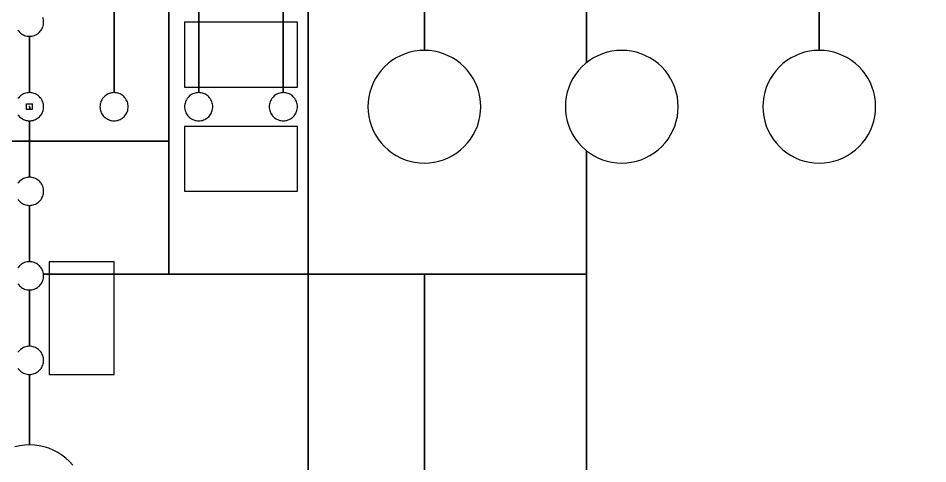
# Model space of a CAD drawing. Extents: x -52 to 52, y -50 to 50.
# Drawn here: x -40.764 to -40.4415, y 4.0483 to 4.2064 of the extents above; entities that cross this region are included whole.
import ezdxf

# ---------------------------------------------------------------- set-up
doc = ezdxf.new("R2010")
doc.units = 0
for name, color, linetype in [('helperLayer', 6, 'CONTINUOUS'), ('largegap', 4, 'CONTINUOUS'), ('smallgap', 3, 'CONTINUOUS')]:
    doc.layers.add(name, color=color, linetype=linetype)

# ---------------------------------------------------------------- blocks, each defined once
blk = doc.blocks.new('Markers')
at = {"layer": 'largegap', "linetype": 'CONTINUOUS'}
for points in [[(-40.705, 4.172), (-40.665, 4.172), (-40.665, 4.195), (-40.705, 4.195), (-40.705, 4.172)], [(-40.705, 4.172), (-40.665, 4.172), (-40.665, 4.195), (-40.705, 4.195), (-40.705, 4.172)], [(-40.761, 4.164), (-40.761, 4.165), (-40.761, 4.166), (-40.76, 4.166), (-40.759, 4.166), (-40.759, 4.165), (-40.759, 4.164), (-40.7599, 4.164), (-40.7599, 4.1649), (-40.7599, 4.1651), (-40.7601, 4.1651), (-40.7601, 4.1649), (-40.7599, 4.1649), (-40.7599, 4.164), (-40.76, 4.164), (-40.761, 4.164)], [(-40.761, 4.164), (-40.761, 4.165), (-40.761, 4.166), (-40.76, 4.166), (-40.759, 4.166), (-40.759, 4.165), (-40.759, 4.164), (-40.7599, 4.164), (-40.7599, 4.1649), (-40.7599, 4.1651), (-40.7601, 4.1651), (-40.7601, 4.1649), (-40.7599, 4.1649), (-40.7599, 4.164), (-40.76, 4.164), (-40.761, 4.164)], [(-40.705, 4.135), (-40.665, 4.135), (-40.665, 4.158), (-40.705, 4.158), (-40.705, 4.135)], [(-40.705, 4.135), (-40.665, 4.135), (-40.665, 4.158), (-40.705, 4.158), (-40.705, 4.135)], [(-40.753, 4.07), (-40.73, 4.07), (-40.73, 4.11), (-40.753, 4.11), (-40.753, 4.07)], [(-40.753, 4.07), (-40.73, 4.07), (-40.73, 4.11), (-40.753, 4.11), (-40.753, 4.07)]]:
    blk.add_lwpolyline(points, close=True, dxfattribs=at)
at = {"layer": 'smallgap', "linetype": 'CONTINUOUS'}
for points in [[(-40.764096, 4.192133), (-40.76383, 4.191787), (-40.763536, 4.191465), (-40.763214, 4.191171), (-40.762868, 4.190905), (-40.7625, 4.190671), (-40.762113, 4.190469), (-40.76171, 4.190303), (-40.761294, 4.190171), (-40.760868, 4.190077), (-40.760436, 4.19002), (-40.76, 4.190001), (-40.76, 4.170001), (-40.760436, 4.169982), (-40.760868, 4.169925), (-40.761294, 4.169831), (-40.76171, 4.169699), (-40.762113, 4.169533), (-40.7625, 4.169331), (-40.762868, 4.169097), (-40.763214, 4.168831), (-40.763536, 4.168537), (-40.76383, 4.168215), (-40.764096, 4.167869)], [(-40.764096, 4.162133), (-40.76383, 4.161787), (-40.763536, 4.161465), (-40.763214, 4.161171), (-40.762868, 4.160905), (-40.7625, 4.160671), (-40.762113, 4.160469), (-40.76171, 4.160303), (-40.761294, 4.160171), (-40.760868, 4.160077), (-40.760436, 4.16002), (-40.76, 4.160001), (-40.76, 4.152814), (-40.809375, 4.152814)], [(-40.710625, 4.200001), (-40.710625, 4.152814), (-40.76, 4.152814), (-40.76, 4.160001), (-40.759564, 4.16002), (-40.759132, 4.160077), (-40.758706, 4.160171), (-40.75829, 4.160303), (-40.757887, 4.160469), (-40.7575, 4.160671), (-40.757132, 4.160905), (-40.756786, 4.161171), (-40.756464, 4.161465), (-40.75617, 4.161787), (-40.755904, 4.162133), (-40.75567, 4.162501), (-40.755468, 4.162888), (-40.755302, 4.163291), (-40.75517, 4.163707), (-40.755076, 4.164133), (-40.755019, 4.164565), (-40.755, 4.165001), (-40.755019, 4.165437), (-40.755076, 4.165869), (-40.75517, 4.166295), (-40.755302, 4.166711), (-40.755468, 4.167114), (-40.75567, 4.167501), (-40.755904, 4.167869), (-40.75617, 4.168215), (-40.756464, 4.168537), (-40.756786, 4.168831), (-40.757132, 4.169097), (-40.7575, 4.169331), (-40.757887, 4.169533), (-40.75829, 4.169699), (-40.758706, 4.169831), (-40.759132, 4.169925), (-40.759564, 4.169982), (-40.76, 4.170001), (-40.76, 4.190001), (-40.759564, 4.19002), (-40.759132, 4.190077), (-40.758706, 4.190171), (-40.75829, 4.190303), (-40.757887, 4.190469), (-40.7575, 4.190671), (-40.757132, 4.190905), (-40.756786, 4.191171), (-40.756464, 4.191465), (-40.75617, 4.191787), (-40.755904, 4.192133), (-40.75567, 4.192501), (-40.755468, 4.192888), (-40.755302, 4.193291), (-40.75517, 4.193707), (-40.755076, 4.194133), (-40.755019, 4.194565), (-40.755, 4.195001), (-40.755019, 4.195437), (-40.755076, 4.195869), (-40.75517, 4.196295), (-40.755302, 4.196711)], [(-40.73, 4.200001), (-40.73, 4.170001), (-40.730436, 4.169982), (-40.730868, 4.169925), (-40.731294, 4.169831), (-40.73171, 4.169699), (-40.732113, 4.169533), (-40.7325, 4.169331), (-40.732868, 4.169097), (-40.733214, 4.168831), (-40.733536, 4.168537), (-40.73383, 4.168215), (-40.734096, 4.167869), (-40.73433, 4.167501), (-40.734532, 4.167114), (-40.734698, 4.166711), (-40.73483, 4.166295), (-40.734924, 4.165869), (-40.734981, 4.165437), (-40.735, 4.165001), (-40.734981, 4.164565), (-40.734924, 4.164133), (-40.73483, 4.163707), (-40.734698, 4.163291), (-40.734532, 4.162888), (-40.73433, 4.162501), (-40.734096, 4.162133), (-40.73383, 4.161787), (-40.733536, 4.161465), (-40.733214, 4.161171), (-40.732868, 4.160905), (-40.7325, 4.160671), (-40.732113, 4.160469), (-40.73171, 4.160303), (-40.731294, 4.160171), (-40.730868, 4.160077), (-40.730436, 4.16002), (-40.73, 4.160001), (-40.729564, 4.16002), (-40.729132, 4.160077), (-40.728706, 4.160171), (-40.72829, 4.160303), (-40.727887, 4.160469), (-40.7275, 4.160671), (-40.727132, 4.160905), (-40.726786, 4.161171), (-40.726464, 4.161465), (-40.72617, 4.161787), (-40.725904, 4.162133), (-40.72567, 4.162501), (-40.725468, 4.162888), (-40.725302, 4.163291), (-40.72517, 4.163707), (-40.725076, 4.164133), (-40.725019, 4.164565), (-40.725, 4.165001), (-40.725019, 4.165437), (-40.725076, 4.165869), (-40.72517, 4.166295), (-40.725302, 4.166711), (-40.725468, 4.167114), (-40.72567, 4.167501), (-40.725904, 4.167869), (-40.72617, 4.168215), (-40.726464, 4.168537), (-40.726786, 4.168831), (-40.727132, 4.169097), (-40.7275, 4.169331), (-40.727887, 4.169533), (-40.72829, 4.169699), (-40.728706, 4.169831), (-40.729132, 4.169925), (-40.729564, 4.169982), (-40.73, 4.170001), (-40.73, 4.170001), (-40.73, 4.200001)], [(-40.66125, 4.200001), (-40.66125, 4.105626), (-40.710625, 4.105626), (-40.710625, 4.200001)], [(-40.7, 4.200001), (-40.7, 4.170001), (-40.700436, 4.169982), (-40.700868, 4.169925), (-40.701294, 4.169831), (-40.70171, 4.169699), (-40.702113, 4.169533), (-40.7025, 4.169331), (-40.702868, 4.169097), (-40.703214, 4.168831), (-40.703536, 4.168537), (-40.70383, 4.168215), (-40.704096, 4.167869), (-40.70433, 4.167501), (-40.704532, 4.167114), (-40.704698, 4.166711), (-40.70483, 4.166295), (-40.704924, 4.165869), (-40.704981, 4.165437), (-40.705, 4.165001), (-40.704981, 4.164565), (-40.704924, 4.164133), (-40.70483, 4.163707), (-40.704698, 4.163291), (-40.704532, 4.162888), (-40.70433, 4.162501), (-40.704096, 4.162133), (-40.70383, 4.161787), (-40.703536, 4.161465), (-40.703214, 4.161171), (-40.702868, 4.160905), (-40.7025, 4.160671), (-40.702113, 4.160469), (-40.70171, 4.160303), (-40.701294, 4.160171), (-40.700868, 4.160077), (-40.700436, 4.16002), (-40.7, 4.160001), (-40.699564, 4.16002), (-40.699132, 4.160077), (-40.698706, 4.160171), (-40.69829, 4.160303), (-40.697887, 4.160469), (-40.6975, 4.160671), (-40.697132, 4.160905), (-40.696786, 4.161171), (-40.696464, 4.161465), (-40.69617, 4.161787), (-40.695904, 4.162133), (-40.69567, 4.162501), (-40.695468, 4.162888), (-40.695302, 4.163291), (-40.69517, 4.163707), (-40.695076, 4.164133), (-40.695019, 4.164565), (-40.695, 4.165001), (-40.695019, 4.165437), (-40.695076, 4.165869), (-40.69517, 4.166295), (-40.695302, 4.166711), (-40.695468, 4.167114), (-40.69567, 4.167501), (-40.695904, 4.167869), (-40.69617, 4.168215), (-40.696464, 4.168537), (-40.696786, 4.168831), (-40.697132, 4.169097), (-40.6975, 4.169331), (-40.697887, 4.169533), (-40.69829, 4.169699), (-40.698706, 4.169831), (-40.699132, 4.169925), (-40.699564, 4.169982), (-40.7, 4.170001), (-40.7, 4.200001)], [(-40.67, 4.200001), (-40.67, 4.170001), (-40.670436, 4.169982), (-40.670868, 4.169925), (-40.671294, 4.169831), (-40.67171, 4.169699), (-40.672113, 4.169533), (-40.6725, 4.169331), (-40.672868, 4.169097), (-40.673214, 4.168831), (-40.673536, 4.168537), (-40.67383, 4.168215), (-40.674096, 4.167869), (-40.67433, 4.167501), (-40.674532, 4.167114), (-40.674698, 4.166711), (-40.67483, 4.166295), (-40.674924, 4.165869), (-40.674981, 4.165437), (-40.675, 4.165001), (-40.674981, 4.164565), (-40.674924, 4.164133), (-40.67483, 4.163707), (-40.674698, 4.163291), (-40.674532, 4.162888), (-40.67433, 4.162501), (-40.674096, 4.162133), (-40.67383, 4.161787), (-40.673536, 4.161465), (-40.673214, 4.161171), (-40.672868, 4.160905), (-40.6725, 4.160671), (-40.672113, 4.160469), (-40.67171, 4.160303), (-40.671294, 4.160171), (-40.670868, 4.160077), (-40.670436, 4.16002), (-40.67, 4.160001), (-40.669564, 4.16002), (-40.669132, 4.160077), (-40.668706, 4.160171), (-40.66829, 4.160303), (-40.667887, 4.160469), (-40.6675, 4.160671), (-40.667132, 4.160905), (-40.666786, 4.161171), (-40.666464, 4.161465), (-40.66617, 4.161787), (-40.665904, 4.162133), (-40.66567, 4.162501), (-40.665468, 4.162888), (-40.665302, 4.163291), (-40.66517, 4.163707), (-40.665076, 4.164133), (-40.665019, 4.164565), (-40.665, 4.165001), (-40.665019, 4.165437), (-40.665076, 4.165869), (-40.66517, 4.166295), (-40.665302, 4.166711), (-40.665468, 4.167114), (-40.66567, 4.167501), (-40.665904, 4.167869), (-40.66617, 4.168215), (-40.666464, 4.168537), (-40.666786, 4.168831), (-40.667132, 4.169097), (-40.6675, 4.169331), (-40.667887, 4.169533), (-40.66829, 4.169699), (-40.668706, 4.169831), (-40.669132, 4.169925), (-40.669564, 4.169982), (-40.67, 4.170001), (-40.67, 4.170001), (-40.67, 4.200001)], [(-40.5625, 4.200001), (-40.5625, 4.180595), (-40.562856, 4.180322), (-40.564142, 4.179143), (-40.565321, 4.177857), (-40.566383, 4.176473), (-40.567321, 4.175001), (-40.568126, 4.173453), (-40.568794, 4.171841), (-40.569319, 4.170177), (-40.569696, 4.168474), (-40.569924, 4.166744), (-40.57, 4.165001), (-40.569924, 4.163258), (-40.569696, 4.161528), (-40.569319, 4.159825), (-40.568794, 4.158161), (-40.568126, 4.156549), (-40.567321, 4.155001), (-40.566383, 4.153529), (-40.565321, 4.152145), (-40.564142, 4.150859), (-40.562856, 4.14968), (-40.5625, 4.149407), (-40.5625, 4.105626), (-40.62, 4.105626), (-40.66125, 4.105626), (-40.66125, 4.200001)], [(-40.62, 4.200001), (-40.62, 4.185001), (-40.621743, 4.184925), (-40.623473, 4.184697), (-40.625176, 4.18432), (-40.62684, 4.183795), (-40.628452, 4.183127), (-40.63, 4.182322), (-40.631472, 4.181384), (-40.632856, 4.180322), (-40.634142, 4.179143), (-40.635321, 4.177857), (-40.636383, 4.176473), (-40.637321, 4.175001), (-40.638126, 4.173453), (-40.638794, 4.171841), (-40.639319, 4.170177), (-40.639696, 4.168474), (-40.639924, 4.166744), (-40.64, 4.165001), (-40.639924, 4.163258), (-40.639696, 4.161528), (-40.639319, 4.159825), (-40.638794, 4.158161), (-40.638126, 4.156549), (-40.637321, 4.155001), (-40.636383, 4.153529), (-40.635321, 4.152145), (-40.634142, 4.150859), (-40.632856, 4.14968), (-40.631472, 4.148618), (-40.63, 4.14768), (-40.628452, 4.146875), (-40.62684, 4.146207), (-40.625176, 4.145682), (-40.623473, 4.145305), (-40.621743, 4.145077), (-40.62, 4.145001), (-40.618257, 4.145077), (-40.616527, 4.145305), (-40.614824, 4.145682), (-40.61316, 4.146207), (-40.611548, 4.146875), (-40.61, 4.14768), (-40.608528, 4.148618), (-40.607144, 4.14968), (-40.605858, 4.150859), (-40.604679, 4.152145), (-40.603617, 4.153529), (-40.602679, 4.155001), (-40.601874, 4.156549), (-40.601206, 4.158161), (-40.600681, 4.159825), (-40.600304, 4.161528), (-40.600076, 4.163258), (-40.6, 4.165001), (-40.600076, 4.166744), (-40.600304, 4.168474), (-40.600681, 4.170177), (-40.601206, 4.171841), (-40.601874, 4.173453), (-40.602679, 4.175001), (-40.603617, 4.176473), (-40.604679, 4.177857), (-40.605858, 4.179143), (-40.607144, 4.180322), (-40.608528, 4.181384), (-40.61, 4.182322), (-40.611548, 4.183127), (-40.61316, 4.183795), (-40.614824, 4.18432), (-40.616527, 4.184697), (-40.618257, 4.184925), (-40.62, 4.185001), (-40.62, 4.185001), (-40.62, 4.200001)], [(-40.5625, 4.011251), (-40.5625, 4.149407), (-40.561472, 4.148618), (-40.56, 4.14768), (-40.558452, 4.146875), (-40.55684, 4.146207), (-40.555176, 4.145682), (-40.553473, 4.145305), (-40.551743, 4.145077), (-40.55, 4.145001), (-40.548257, 4.145077), (-40.546527, 4.145305), (-40.544824, 4.145682), (-40.54316, 4.146207), (-40.541548, 4.146875), (-40.54, 4.14768), (-40.538528, 4.148618), (-40.537144, 4.14968), (-40.535858, 4.150859), (-40.534679, 4.152145), (-40.533617, 4.153529), (-40.532679, 4.155001), (-40.531874, 4.156549), (-40.531206, 4.158161), (-40.530681, 4.159825), (-40.530304, 4.161528), (-40.530076, 4.163258), (-40.53, 4.165001), (-40.530076, 4.166744), (-40.530304, 4.168474), (-40.530681, 4.170177), (-40.531206, 4.171841), (-40.531874, 4.173453), (-40.532679, 4.175001), (-40.533617, 4.176473), (-40.534679, 4.177857), (-40.535858, 4.179143), (-40.537144, 4.180322), (-40.538528, 4.181384), (-40.54, 4.182322), (-40.541548, 4.183127), (-40.54316, 4.183795), (-40.544824, 4.18432), (-40.546527, 4.184697), (-40.548257, 4.184925), (-40.55, 4.185001), (-40.551743, 4.184925), (-40.553473, 4.184697), (-40.555176, 4.18432), (-40.55684, 4.183795), (-40.558452, 4.183127), (-40.56, 4.182322), (-40.561472, 4.181384), (-40.5625, 4.180595), (-40.5625, 4.200001)], [(-40.48, 4.200001), (-40.48, 4.185001), (-40.481743, 4.184925), (-40.483473, 4.184697), (-40.485176, 4.18432), (-40.48684, 4.183795), (-40.488452, 4.183127), (-40.49, 4.182322), (-40.491472, 4.181384), (-40.492856, 4.180322), (-40.494142, 4.179143), (-40.495321, 4.177857), (-40.496383, 4.176473), (-40.497321, 4.175001), (-40.498126, 4.173453), (-40.498794, 4.171841), (-40.499319, 4.170177), (-40.499696, 4.168474), (-40.499924, 4.166744), (-40.5, 4.165001), (-40.499924, 4.163258), (-40.499696, 4.161528), (-40.499319, 4.159825), (-40.498794, 4.158161), (-40.498126, 4.156549), (-40.497321, 4.155001), (-40.496383, 4.153529), (-40.495321, 4.152145), (-40.494142, 4.150859), (-40.492856, 4.14968), (-40.491472, 4.148618), (-40.49, 4.14768), (-40.488452, 4.146875), (-40.48684, 4.146207), (-40.485176, 4.145682), (-40.483473, 4.145305), (-40.481743, 4.145077), (-40.48, 4.145001), (-40.478257, 4.145077), (-40.476527, 4.145305), (-40.474824, 4.145682), (-40.47316, 4.146207), (-40.471548, 4.146875), (-40.47, 4.14768), (-40.468528, 4.148618), (-40.467144, 4.14968), (-40.465858, 4.150859), (-40.464679, 4.152145), (-40.463617, 4.153529), (-40.462679, 4.155001), (-40.461874, 4.156549), (-40.461206, 4.158161), (-40.460681, 4.159825), (-40.460304, 4.161528), (-40.460076, 4.163258), (-40.46, 4.165001), (-40.460076, 4.166744), (-40.460304, 4.168474), (-40.460681, 4.170177), (-40.461206, 4.171841), (-40.461874, 4.173453), (-40.462679, 4.175001), (-40.463617, 4.176473), (-40.46375, 4.176646), (-40.464679, 4.177857), (-40.465858, 4.179143), (-40.467144, 4.180322), (-40.468528, 4.181384), (-40.47, 4.182322), (-40.471548, 4.183127), (-40.47316, 4.183795), (-40.474824, 4.18432), (-40.476527, 4.184697), (-40.478257, 4.184925), (-40.48, 4.185001), (-40.48, 4.185001), (-40.48, 4.200001)], [(-40.809375, 4.152814), (-40.76, 4.152814), (-40.76, 4.140001), (-40.760436, 4.139982), (-40.760868, 4.139925), (-40.761294, 4.139831), (-40.76171, 4.139699), (-40.762113, 4.139533), (-40.7625, 4.139331), (-40.762868, 4.139097), (-40.763214, 4.138831), (-40.763536, 4.138537), (-40.76383, 4.138215), (-40.764096, 4.137869)], [(-40.764096, 4.132133), (-40.76383, 4.131787), (-40.763536, 4.131465), (-40.763214, 4.131171), (-40.762868, 4.130905), (-40.7625, 4.130671), (-40.762113, 4.130469), (-40.76171, 4.130303), (-40.761294, 4.130171), (-40.760868, 4.130077), (-40.760436, 4.13002), (-40.76, 4.130001), (-40.76, 4.110001), (-40.760436, 4.109982), (-40.760868, 4.109925), (-40.761294, 4.109831), (-40.76171, 4.109699), (-40.762113, 4.109533), (-40.7625, 4.109331), (-40.762868, 4.109097), (-40.763214, 4.108831), (-40.763536, 4.108537), (-40.76383, 4.108215), (-40.764096, 4.107869)], [(-40.764096, 4.102133), (-40.76383, 4.101787), (-40.763536, 4.101465), (-40.763214, 4.101171), (-40.762868, 4.100905), (-40.7625, 4.100671), (-40.762113, 4.100469), (-40.76171, 4.100303), (-40.761294, 4.100171), (-40.760868, 4.100077), (-40.760436, 4.10002), (-40.76, 4.100001), (-40.76, 4.080001), (-40.760436, 4.079982), (-40.760868, 4.079925), (-40.761294, 4.079831), (-40.76171, 4.079699), (-40.762113, 4.079533), (-40.7625, 4.079331), (-40.762868, 4.079097), (-40.763214, 4.078831), (-40.763536, 4.078537), (-40.76383, 4.078215), (-40.764096, 4.077869)], [(-40.764096, 4.072133), (-40.76383, 4.071787), (-40.763536, 4.071465), (-40.763214, 4.071171), (-40.762868, 4.070905), (-40.7625, 4.070671), (-40.762113, 4.070469), (-40.76171, 4.070303), (-40.761294, 4.070171), (-40.760868, 4.070077), (-40.760436, 4.07002), (-40.76, 4.070001), (-40.76, 4.045001), (-40.761743, 4.044925), (-40.763473, 4.044697), (-40.765176, 4.04432)], [(-40.744679, 4.037857), (-40.745858, 4.039143), (-40.747144, 4.040322), (-40.748528, 4.041384), (-40.75, 4.042322), (-40.751548, 4.043127), (-40.75316, 4.043795), (-40.754824, 4.04432), (-40.756527, 4.044697), (-40.758257, 4.044925), (-40.76, 4.045001), (-40.76, 4.070001), (-40.759564, 4.07002), (-40.759132, 4.070077), (-40.758706, 4.070171), (-40.75829, 4.070303), (-40.757887, 4.070469), (-40.7575, 4.070671), (-40.757132, 4.070905), (-40.756786, 4.071171), (-40.756464, 4.071465), (-40.75617, 4.071787), (-40.755904, 4.072133), (-40.75567, 4.072501), (-40.755468, 4.072888), (-40.755302, 4.073291), (-40.75517, 4.073707), (-40.755076, 4.074133), (-40.755019, 4.074565), (-40.755, 4.075001), (-40.755019, 4.075437), (-40.755076, 4.075869), (-40.75517, 4.076295), (-40.755302, 4.076711), (-40.755468, 4.077114), (-40.75567, 4.077501), (-40.755904, 4.077869), (-40.75617, 4.078215), (-40.756464, 4.078537), (-40.756786, 4.078831), (-40.757132, 4.079097), (-40.7575, 4.079331), (-40.757887, 4.079533), (-40.75829, 4.079699), (-40.758706, 4.079831), (-40.759132, 4.079925), (-40.759564, 4.079982), (-40.76, 4.080001), (-40.76, 4.100001), (-40.759564, 4.10002), (-40.759132, 4.100077), (-40.758706, 4.100171), (-40.75829, 4.100303), (-40.757887, 4.100469), (-40.7575, 4.100671), (-40.757132, 4.100905), (-40.756786, 4.101171), (-40.756464, 4.101465), (-40.75617, 4.101787), (-40.755904, 4.102133), (-40.75567, 4.102501), (-40.755468, 4.102888), (-40.755302, 4.103291), (-40.75517, 4.103707), (-40.755076, 4.104133), (-40.755019, 4.104565), (-40.755, 4.105001), (-40.755019, 4.105437), (-40.755019, 4.105437), (-40.755044, 4.105626), (-40.66125, 4.105626), (-40.66125, 4.011251)], [(-40.62, 4.027501), (-40.62, 4.105626), (-40.5625, 4.105626), (-40.5625, 4.011251)], [(-40.66125, 4.011251), (-40.66125, 4.105626), (-40.62, 4.105626), (-40.62, 4.027501)]]:
    blk.add_lwpolyline(points, dxfattribs=at)
blk.add_lwpolyline([(-40.76, 4.140001), (-40.76, 4.152814), (-40.710625, 4.152814), (-40.710625, 4.105626), (-40.755044, 4.105626), (-40.755076, 4.105869), (-40.75517, 4.106295), (-40.755302, 4.106711), (-40.755468, 4.107114), (-40.75567, 4.107501), (-40.755904, 4.107869), (-40.75617, 4.108215), (-40.756464, 4.108537), (-40.756786, 4.108831), (-40.757132, 4.109097), (-40.7575, 4.109331), (-40.757887, 4.109533), (-40.75829, 4.109699), (-40.758706, 4.109831), (-40.759132, 4.109925), (-40.759564, 4.109982), (-40.76, 4.110001), (-40.76, 4.130001), (-40.759564, 4.13002), (-40.759132, 4.130077), (-40.758706, 4.130171), (-40.75829, 4.130303), (-40.757887, 4.130469), (-40.7575, 4.130671), (-40.757132, 4.130905), (-40.756786, 4.131171), (-40.756464, 4.131465), (-40.75617, 4.131787), (-40.755904, 4.132133), (-40.75567, 4.132501), (-40.755468, 4.132888), (-40.755302, 4.133291), (-40.75517, 4.133707), (-40.755076, 4.134133), (-40.755019, 4.134565), (-40.755, 4.135001), (-40.755019, 4.135437), (-40.755076, 4.135869), (-40.75517, 4.136295), (-40.755302, 4.136711), (-40.755468, 4.137114), (-40.75567, 4.137501), (-40.755904, 4.137869), (-40.75617, 4.138215), (-40.756464, 4.138537), (-40.756786, 4.138831), (-40.757132, 4.139097), (-40.7575, 4.139331), (-40.757887, 4.139533), (-40.75829, 4.139699), (-40.758706, 4.139831), (-40.759132, 4.139925), (-40.759564, 4.139982), (-40.76, 4.140001)], close=True, dxfattribs=at)

msp = doc.modelspace()

# ---------------------------------------------------------------- linework, layer by layer
at = {"layer": 'helperLayer', "linetype": 'CONTINUOUS'}
msp.add_circle((0, 0), 50, dxfattribs=at)

# ---------------------------------------------------------------- block references
msp.add_blockref('Markers', (0, 0.01))

doc.saveas('drawing.dxf')
